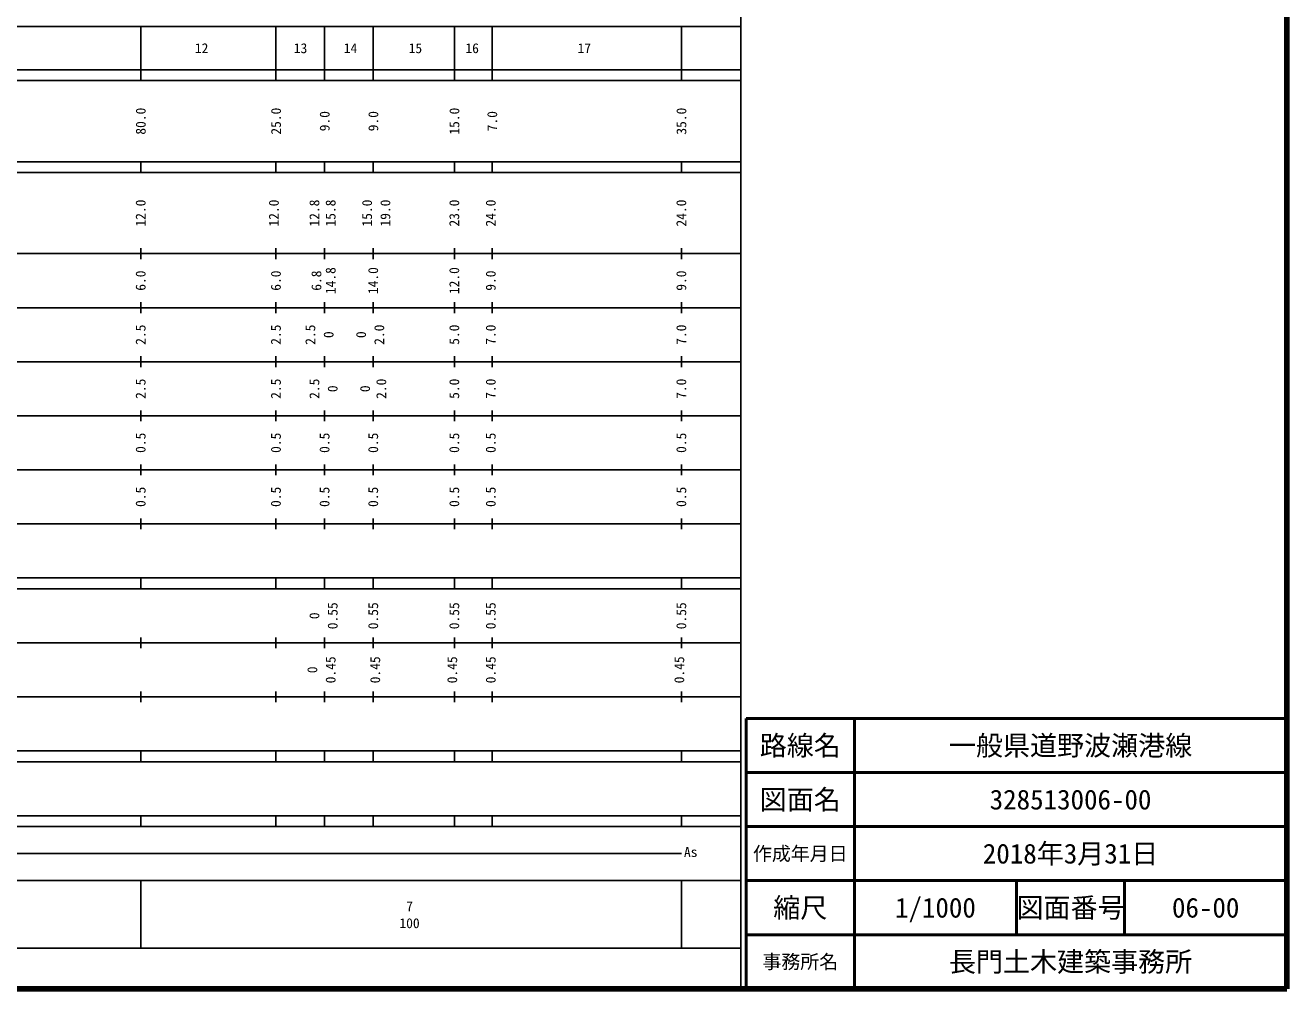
# Model space of a CAD drawing. Units: millimetres on the paper, enlarged 1000 times. Extents: x 40000 to 680000, y 20000 to 380000.
# Drawn here: x 446611 to 680000, y 20000 to 198249 of the extents above; entities that cross this region are included whole.
import ezdxf
from ezdxf.enums import TextEntityAlignment as Align

# ---------------------------------------------------------------- set-up
doc = ezdxf.new("R2010")
doc.units = ezdxf.units.MM
doc.header["$LTSCALE"] = 1000
for name, color, linetype, lineweight in [('M-TTL', 2, 'Continuous', 140), ('M-TTL-BAND', 7, 'Continuous', 25), ('M-TTL-FRAM', 2, 'Continuous', 50), ('M-TTL-LINE', 7, 'Continuous', 50), ('M-TTL-TXT', 7, 'Continuous', 13)]:
    doc.layers.add(name, color=color, linetype=linetype, lineweight=lineweight)
doc.styles.add('ＭＳ ゴシック', font='')
doc.styles.get('ＭＳ ゴシック').set_extended_font_data('MS Gothic')

msp = doc.modelspace()

# ---------------------------------------------------------------- linework, layer by layer
at = {"layer": 'M-TTL'}
for p, q in [((680000, 20000), (680000, 380000)), ((40000, 20000), (680000, 20000))]:
    msp.add_line(p, q, dxfattribs=at)
at = {"layer": 'M-TTL-BAND'}
for p, q in [((579000, 20000), (579000, 370000)), ((579000, 198000), (68000, 198000)), ((467976, 198000), (467976, 188000)), ((493000, 198000), (493000, 188000)), ((502000, 198000), (502000, 188000)), ((511000, 198000), (511000, 188000)), ((526000, 198000), (526000, 188000)), ((533000, 198000), (533000, 188000)), ((568000, 198000), (568000, 188000)), ((579000, 190000), (40000, 190000)), ((579000, 188000), (40000, 188000)), ((579000, 173000), (40000, 173000)), ((467976, 171000), (467976, 173000)), ((493000, 173000), (493000, 171000)), ((502000, 173000), (502000, 171000)), ((511000, 173000), (511000, 171000)), ((526000, 173000), (526000, 171000)), ((533000, 173000), (533000, 171000)), ((568000, 171000), (568000, 173000)), ((579000, 171000), (40000, 171000)), ((467976, 155000), (467976, 157000)), ((493000, 157000), (493000, 155000)), ((502000, 157000), (502000, 155000)), ((511000, 157000), (511000, 155000)), ((526000, 157000), (526000, 155000)), ((533000, 157000), (533000, 155000)), ((568000, 155000), (568000, 157000)), ((579000, 156000), (40000, 156000)), ((579000, 146000), (46000, 146000)), ((467976, 145000), (467976, 147000)), ((493000, 147000), (493000, 145000)), ((502000, 147000), (502000, 145000)), ((511000, 147000), (511000, 145000)), ((526000, 147000), (526000, 145000)), ((533000, 147000), (533000, 145000)), ((568000, 145000), (568000, 147000)), ((579000, 136000), (52000, 136000)), ((467976, 135000), (467976, 137000)), ((493000, 137000), (493000, 135000)), ((502000, 137000), (502000, 135000)), ((511000, 137000), (511000, 135000)), ((526000, 137000), (526000, 135000)), ((533000, 137000), (533000, 135000)), ((568000, 135000), (568000, 137000)), ((467976, 125000), (467976, 127000)), ((493000, 127000), (493000, 125000)), ((502000, 127000), (502000, 125000)), ((511000, 127000), (511000, 125000)), ((526000, 127000), (526000, 125000)), ((533000, 127000), (533000, 125000)), ((568000, 125000), (568000, 127000)), ((579000, 126000), (46000, 126000)), ((467976, 115000), (467976, 117000)), ((493000, 117000), (493000, 115000)), ((502000, 117000), (502000, 115000)), ((511000, 117000), (511000, 115000)), ((526000, 117000), (526000, 115000)), ((533000, 117000), (533000, 115000)), ((568000, 115000), (568000, 117000)), ((579000, 116000), (52000, 116000)), ((579000, 106000), (46000, 106000)), ((467976, 105000), (467976, 107000)), ((493000, 107000), (493000, 105000)), ((502000, 107000), (502000, 105000)), ((511000, 107000), (511000, 105000)), ((526000, 107000), (526000, 105000)), ((533000, 107000), (533000, 105000)), ((568000, 105000), (568000, 107000)), ((579000, 96000), (40000, 96000)), ((467976, 94000), (467976, 96000)), ((493000, 96000), (493000, 94000)), ((502000, 96000), (502000, 94000)), ((511000, 96000), (511000, 94000)), ((526000, 96000), (526000, 94000)), ((533000, 96000), (533000, 94000)), ((568000, 94000), (568000, 96000)), ((579000, 94000), (40000, 94000)), ((467976, 83000), (467976, 85000)), ((493000, 85000), (493000, 83000)), ((502000, 85000), (502000, 83000)), ((511000, 85000), (511000, 83000)), ((526000, 85000), (526000, 83000)), ((533000, 85000), (533000, 83000)), ((568000, 83000), (568000, 85000)), ((579000, 84000), (40000, 84000)), ((467976, 73000), (467976, 75000)), ((493000, 75000), (493000, 73000)), ((502000, 75000), (502000, 73000)), ((511000, 75000), (511000, 73000)), ((526000, 75000), (526000, 73000)), ((533000, 75000), (533000, 73000)), ((568000, 73000), (568000, 75000)), ((579000, 74000), (40000, 74000)), ((579000, 64000), (40000, 64000)), ((467976, 62000), (467976, 64000)), ((493000, 64000), (493000, 62000)), ((502000, 64000), (502000, 62000)), ((511000, 64000), (511000, 62000)), ((526000, 64000), (526000, 62000)), ((533000, 64000), (533000, 62000)), ((568000, 62000), (568000, 64000)), ((579000, 62000), (40000, 62000)), ((579000, 52000), (40000, 52000)), ((467976, 50000), (467976, 52000)), ((493000, 52000), (493000, 50000)), ((502000, 52000), (502000, 50000)), ((511000, 52000), (511000, 50000)), ((526000, 52000), (526000, 50000)), ((533000, 52000), (533000, 50000)), ((568000, 50000), (568000, 52000)), ((579000, 50000), (40000, 50000)), ((568000, 45000), (68000, 45000)), ((579000, 40000), (40000, 40000)), ((467976, 40000), (467976, 27500)), ((568000, 40000), (568000, 27500)), ((579000, 27500), (68000, 27500))]:
    msp.add_line(p, q, dxfattribs=at)
at = {"layer": 'M-TTL-FRAM'}
for p, q in [((580000, 70000), (580000, 20000)), ((680000, 70000), (580000, 70000))]:
    msp.add_line(p, q, dxfattribs=at)
at = {"layer": 'M-TTL-LINE'}
for p, q in [((600000, 70000), (600000, 20000)), ((680000, 60000), (580000, 60000)), ((680000, 50000), (580000, 50000)), ((680000, 40000), (580000, 40000)), ((630000, 40000), (630000, 30000)), ((650000, 40000), (650000, 30000)), ((680000, 30000), (580000, 30000))]:
    msp.add_line(p, q, dxfattribs=at)

# ---------------------------------------------------------------- texts
at = {"layer": 'M-TTL-BAND', "style": 'ＭＳ ゴシック'}
for s, p in [('12', (479242, 194000)), ('13', (497545, 194000)), ('14', (506796, 194000)), ('15', (518796, 194000)), ('16', (529296, 194000)), ('17', (550047, 194000)), ('As', (569727, 45298)), ('7', (517712, 35238)), ('100', (517712, 32131))]:
    msp.add_text(s, height=1833, dxfattribs=at).set_placement(p, align=Align.MIDDLE_CENTER)
for s, p in [('80.0', (467976, 180500)), ('25.0', (493000, 180500)), ('9.0', (502000, 180500)), ('9.0', (511000, 180500)), ('15.0', (526000, 180500)), ('7.0', (533000, 180500)), ('35.0', (568000, 180500)), ('12.0', (467953, 163500)), ('12.0', (492599, 163500)), ('12.8', (500100, 163500)), ('15.8', (503100, 163500)), ('15.0', (509850, 163500)), ('19.0', (513225, 163500)), ('23.0', (525976, 163500)), ('24.0', (532726, 163500)), ('24.0', (567977, 163500)), ('6.0', (467953, 151000)), ('6.0', (492974, 151000)), ('6.8', (500475, 151000)), ('14.8', (503100, 151000)), ('14.0', (510975, 151000)), ('12.0', (525976, 151000)), ('9.0', (532726, 151000)), ('9.0', (567977, 151000)), ('2.5', (467953, 141000)), ('2.5', (492974, 141000)), ('2.5', (499350, 141000)), ('2.0', (512100, 141000)), ('5.0', (525976, 141000)), ('7.0', (532726, 141000)), ('7.0', (567977, 141000)), ('0', (502725, 141000)), ('0', (508725, 141000)), ('2.5', (467953, 131000)), ('2.5', (492974, 131000)), ('2.5', (500100, 131000)), ('0', (503475, 131000)), ('0', (509475, 131000)), ('2.0', (512475, 131000)), ('5.0', (525976, 131000)), ('7.0', (532726, 131000)), ('7.0', (567977, 131000)), ('0.5', (467953, 121000)), ('0.5', (492974, 121000)), ('0.5', (501975, 121000)), ('0.5', (510975, 121000)), ('0.5', (525976, 121000)), ('0.5', (532726, 121000)), ('0.5', (567977, 121000)), ('0.5', (467953, 111000)), ('0.5', (492974, 111000)), ('0.5', (501975, 111000)), ('0.5', (510975, 111000)), ('0.5', (525976, 111000)), ('0.5', (532726, 111000)), ('0.5', (567977, 111000)), ('0.55', (503475, 89000)), ('0.55', (510975, 89000)), ('0.55', (525976, 89000)), ('0.55', (532726, 89000)), ('0.55', (567977, 89000)), ('0', (500100, 89000)), ('0', (499725, 79000)), ('0.45', (503100, 79000)), ('0.45', (511350, 79000)), ('0.45', (525601, 79000)), ('0.45', (532726, 79000)), ('0.45', (567602, 79000))]:
    msp.add_text(s, height=1833, rotation=90, dxfattribs=at).set_placement(p, align=Align.MIDDLE_CENTER)
at = {"layer": 'M-TTL-TXT', "style": 'ＭＳ ゴシック'}
for s, height, p in [('路線名', 3666, (590000, 65000)), ('一般県道野波瀬港線', 3666, (640000, 65000)), ('図面名', 3666, (590000, 55000)), ('328513006-00', 3666, (640000, 55000)), ('2018年3月31日', 3666, (640000, 45000)), ('作成年月日', 2566, (590000, 45000)), ('縮尺', 3666, (590000, 35000)), ('1/1000', 3666, (615000, 35000)), ('図面番号', 3666, (640000, 35000)), ('06-00', 3666, (665000, 35000)), ('事務所名', 2566, (590000, 25000)), ('長門土木建築事務所', 3666, (640000, 25000))]:
    msp.add_text(s, height=height, dxfattribs=at).set_placement(p, align=Align.MIDDLE_CENTER)

doc.saveas('drawing.dxf')
